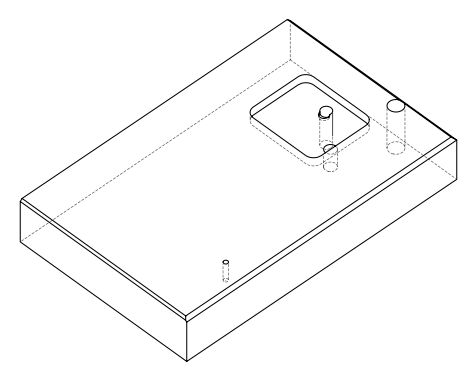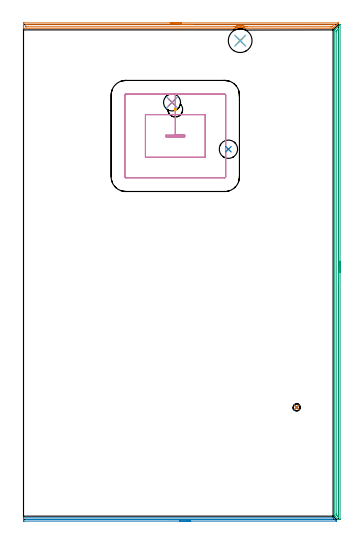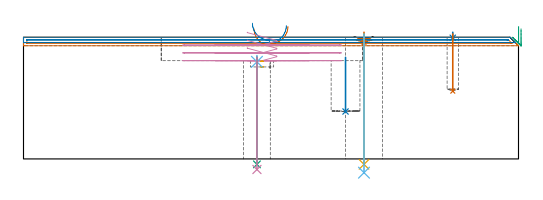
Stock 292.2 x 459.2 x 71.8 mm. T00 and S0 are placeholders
(PLAN: 14 operations, 9 tool changes, 22.7 min)
(1 AREA_MILL | FG_CHAMFER_SURFACE | UGT0205_001 | 4.83 min | 3654 mm3)
(2 AREA_MILL_1 | FG_CHAMFER_SURFACE_1 | UGT0205_001 | 4.76 min | 1404 mm3)
(3 AREA_MILL_2 | FG_CHAMFER_SURFACE_2 | UGT0205_001 | 7.48 min | 5680 mm3)
(4 MILL_RECTANGULAR_POCKET | POCKET_RECTANGULAR_STRAIGHT | UGT0201_109 | Follow Part, ap 6.35, ae 75% | 4.01 min | 166997 mm3)
(5 MILL_BLIND_HOLE_FROM_SOLID_MATERIAL | STEP1POCKET | UGT0201_130 | Spiral | 0.07 min | 530 mm3)
(6 SPOT_DRILL | STEP1HOLE | NXT0321_9005460120000 | 0.03 min | 14 mm3)
(7 SPOT_DRILL_1 | STEP1HOLE_1 | NXT0321_9005460120000 | 0.05 min | 174 mm3)
(8 SPOT_DRILL_2 | STEP1POCKET_1 | NXT0321_9005460120000 | 0.03 min | 2 mm3)
(9 DRILL_THROUGH_HOLE_INTO_CENTER | STEP1HOLE | NXT0301_065 | 0.26 min | 3905 mm3)
(10 DRILL_TO_ENLARGE_THROUGH_HOLE | STEP1HOLE | UGT0301_240 | 0.27 min | 7189 mm3)
(11 DRILL_THROUGH_HOLE_INTO_CENTER_1 | STEP1HOLE_1 | NXT0301_065 | 0.31 min | 4803 mm3)
(12 DRILL_TO_ENLARGE_THROUGH_HOLE_1 | STEP1HOLE_1 | UGT0301_053 | 0.33 min | 22254 mm3)
(13 DRILL_BLIND_HOLE_INTO_CENTER | STEP1POCKET_1 | NXT0301_038 | 0.14 min | 1082 mm3)
(14 INDEXABLE_INSERT_DRILL_BLIND_HOLE_FROM_SOLID | STEP1POCKET_2 | NXT0302_005 | 0.13 min | 6746 mm3)
(TOOL UGT0205_001 | Chamfer Mill 20 x 3 x 45 deg. | D20 FL50 Z2)
(TOOL UGT0201_109 | End Mill 25.4 mm | D25.4 FL25 Z2)
(TOOL UGT0201_130 | Carbide End Mill 12.0 | D12 FL15 Z4)
(TOOL NXT0321_9005460120000 | NC Spot Drill, 142deg, 12mm, Carbide, Uncoated | D12 PA142 FL30 Z2)
(TOOL NXT0301_065 | Carbide Drill 9.4mm [860.1-0940-075A1-MM 2214] | D9.4 PA140 FL98 Z2)
(TOOL UGT0301_240 | Twist Drill 15.8 mm | D15.8 PA118 FL120 Z2)
(TOOL UGT0301_053 | Twist Drill 22 mm | D22 PA118 FL150 Z2)
(TOOL NXT0301_038 | Carbide Drill 6.7mm [860.1-0670-034A1-MM 2214] | D6.7 PA140 FL53 Z2)
(TOOL NXT0302_005 | Index. Insert Drill 17mm [880-D1700L20-05] | D17 PA176 FL85 Z2)
(OP 1 AREA_MILL)
G17 G21 G94 G90
T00 M6
G54
G17 G0 G90 X136.1 Y460.7 S1061 M3
G43 Z81.8 H0
Z76.8
G94 G1 X136.138 Z75.928 F250.
X136.252 Z75.064
X136.441 Z74.212
X136.703 Z73.38
X137.037 Z72.574
X137.44 Z71.8
X137.908 Z71.064
X138.44 Z70.372
X139.029 Z69.729
X139.672 Z69.14
X140.364 Z68.608
X141.1 Z68.14
X141.874 Z67.737
X142.68 Z67.403
X143.512 Z67.141
X144.363 Z66.952
X145.228 Z66.838
X146.1 Z66.8
X292.073 Y460.699 Z66.801
X292.106 Y460.697
X292.188 Y460.687 Z66.802
X292.039 Y460.538 Z66.96
X291.883 Y460.38 Z67.115
X291.731 Y460.23 Z67.268
X291.593 Y460.091 Z67.406
X291.446 Y459.944 Z67.551
X291.305 Y459.804 Z67.694
X291.146 Y459.645 Z67.853
X291.01 Y459.508 Z67.988
X287.379 Y455.879 Z71.621
X287.228 Y455.73 Z71.766
X287.195 Y455.705 Z71.79
X287.129 Y455.7 Z71.8
X205.904
X205.576 Y455.704 Z71.79
X205.425 Y455.767 Z71.729
X205.333 Y455.805 Z71.691
X205.011 Y455.934 Z71.561
X204.974 Y455.95 Z71.547
X204.794 Y456.016 Z71.484
X204.565 Y456.097 Z71.399
X204.529 Y456.109 Z71.387
X204.082 Y456.25 Z71.244
X203.917 Y456.297 Z71.202
X203.866 Y456.311 Z71.189
X203.637 Y456.369 Z71.124
X203.264 Y456.456 Z71.043
X203.19 Y456.473 Z71.026
X202.744 Y456.554 Z70.945
X202.298 Y456.616 Z70.881
X202.071 Y456.639 Z70.859
X201.852 Y456.66 Z70.837
X201.406 Y456.686 Z70.808
X201.27 Y456.687 Z70.801
X201.102 Y456.696
X201.06 Y456.697 Z70.8
X201.015 Y456.699
X200.777 Y456.691 Z70.807
X200.548 Y456.683 Z70.811
X200.514 Y456.682 Z70.812
X200.067 Y456.655 Z70.843
X199.622 Y456.608 Z70.89
X199.578 Y456.601 Z70.897
X199.175 Y456.542 Z70.957
X198.73 Y456.457 Z71.042
X198.317 Y456.358 Z71.135
X198.282 Y456.351 Z71.144
X198.225 Y456.336 Z71.162
X198.13 Y456.311 Z71.189
X198.065 Y456.292 Z71.206
X197.87 Y456.236 Z71.257
X197.837 Y456.227 Z71.266
X197.39 Y456.083 Z71.414
X197.215 Y456.02 Z71.479
X197.183 Y456.008 Z71.491
X196.978 Y455.931 Z71.565
X196.946 Y455.919 Z71.577
X196.424 Y455.705 Z71.79
X196.085 Y455.7 Z71.8
X0.161
X0.01 Y455.702 Z71.788
X0.004 Y455.813 Z71.679
X0. Y455.931 Z71.568
Y456.262 Z71.237
Y456.892 Z70.603
Y458.951 Z68.546
Y459.508 Z67.987
Y460.102 Z67.394
X0.004 Y460.38 Z67.115
X0.01 Y460.693 Z66.803
X0.283 Y460.697 Z66.801
X0.607 Y460.7 Z66.8
X146.1
Y459.286 Z68.214
X287.822 Y459.285 Z68.215
X288.022 Y459.284 Z68.216
X288.254 Y459.282 Z68.218
X288.311 Y459.279 Z68.221
X288.287 Y459.249 Z68.251
X288.121 Y459.074 Z68.426
X288.022 Y458.972 Z68.528
X286.528 Y457.479 Z70.021
X286.237 Y457.192 Z70.308
X286.171 Y457.133 Z70.367
X286.121 Y457.121 Z70.379
X286.005 Y457.119 Z70.381
X285.344 Y457.115 Z70.385
X285.117 Y457.114 Z70.386
X207.461 Y457.115 Z70.385
X206.796 Y457.117 Z70.383
X206.137 Y457.12 Z70.38
X205.904 Y457.202 Z70.298
X205.408 Y457.376 Z70.124
X205.011 Y457.501 Z69.999
X204.14 Y457.743 Z69.757
X204.128 Y457.746 Z69.754
X204.047 Y457.764 Z69.736
X203.226 Y457.92 Z69.58
X203.037 Y457.949 Z69.551
X202.333 Y458.035 Z69.465
X202.027 Y458.063 Z69.437
X201.441 Y458.096 Z69.404
X201.091 Y458.106 Z69.394
X200.548 Y458.094 Z69.406
X200.225 Y458.08 Z69.42
X199.656 Y458.035 Z69.465
X199.405 Y458.009 Z69.491
X198.763 Y457.919 Z69.581
X198.628 Y457.896 Z69.604
X197.947 Y457.764 Z69.736
X197.885 Y457.75 Z69.75
X197.87 Y457.746 Z69.754
X197.182 Y457.564 Z69.936
X197.093 Y457.539 Z69.961
X196.978 Y457.503 Z69.997
X196.512 Y457.347 Z70.153
X195.852 Y457.12 Z70.38
X195.193 Y457.116 Z70.384
X194.964 Y457.115 Z70.385
X3.058 Y457.114 Z70.386
X2.393 Y457.116 Z70.384
X2.162 Y457.118 Z70.382
X2.048 Y457.121 Z70.379
X2.009 Y457.131 Z70.369
X2.007 Y457.152 Z70.348
X2.002 Y457.274 Z70.226
X2. Y459.019 Z68.481
X2.003 Y459.147 Z68.353
X2.007 Y459.249 Z68.251
X2.01 Y459.277 Z68.223
X2.021 Y459.279 Z68.221
X2.06 Y459.282 Z68.218
X2.393 Y459.285 Z68.215
X146.1 Y459.286 Z68.214
X146.972 Z68.252
X147.836 Z68.366
X148.688 Z68.555
X149.52 Z68.817
X150.326 Z69.151
X151.1 Z69.554
X151.836 Z70.023
X152.528 Z70.554
X153.171 Z71.143
X153.76 Z71.786
X154.291 Z72.478
X154.76 Z73.214
X155.163 Z73.988
X155.497 Z74.794
X155.759 Z75.626
X155.948 Z76.478
X156.062 Z77.343
X156.1 Z78.214
G0 Z81.8
M5
M2
(OP 2 AREA_MILL_1)
G17 G21 G94 G90
T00 M6
G54
G17 G0 G90 X155.15 Y-1.5 S1061 M3
G43 Z81.8 H0
Z78.7
G94 G1 X155.112 Z77.828 F250.
X154.998 Z76.963
X154.809 Z76.112
X154.547 Z75.28
X154.213 Z74.474
X153.81 Z73.7
X153.342 Z72.964
X152.81 Z72.272
X152.221 Z71.629
X151.578 Z71.04
X150.886 Z70.508
X150.15 Z70.04
X149.376 Z69.637
X148.57 Z69.303
X147.738 Z69.041
X146.886 Z68.852
X146.022 Z68.738
X145.15 Z68.7
X0.603
X0.284 Y-1.498 Z68.702
X0.032 Y-1.493 Z68.704
X0.004 Y-1.491 Z68.706
X0. Y-1.251 Z68.946
Y-0.688 Z69.509
Y-0.384 Z69.812
Y0.226 Z70.425
Y1.425 Z71.624
X0.001 Y1.513 Z71.705
X0.004 Y1.556 Z71.747
X0.01 Y1.597 Z71.788
X0.157 Y1.6 Z71.8
X287.02
X287.195 Y1.597 Z71.789
X287.258 Y1.54 Z71.736
X287.428 Y1.372 Z71.572
X290.241 Y-1.44 Z68.758
X290.282 Y-1.493 Z68.704
X290.269 Y-1.496 Z68.702
X290.217 Y-1.499 Z68.699
X145.15 Y-1.5 Z68.7
Y-0.086 Z70.114
X2.387 Y-0.085 Z70.115
X2.079 Y-0.084 Z70.116
X2.03 Y-0.081 Z70.119
X2.012 Y-0.079 Z70.121
X2.009 Y-0.07 Z70.13
X2.003 Y-0.01 Z70.19
X2.01 Y0.167 Z70.367
X2.027 Y0.179 Z70.379
X2.047 Y0.182 Z70.382
X2.095 Y0.184 Z70.384
X2.192 Y0.185 Z70.385
X2.387 Y0.186 Z70.386
X285.543 Y0.185 Z70.385
X285.822 Y0.183 Z70.383
X286.128 Y0.179 Z70.379
X286.166 Y0.172 Z70.372
X286.21 Y0.132 Z70.332
X286.298 Y0.049 Z70.249
X286.379 Y-0.035 Z70.165
X286.414 Y-0.075 Z70.125
X286.415 Y-0.08 Z70.12
X286.406 Y-0.081 Z70.119
X286.128 Y-0.084 Z70.116
X285.822 Y-0.086 Z70.114
X285.515
X145.15
X144.278 Z70.152
X143.414 Z70.266
X142.562 Z70.455
X141.73 Z70.717
X140.924 Z71.051
X140.15 Z71.454
X139.414 Z71.923
X138.722 Z72.454
X138.079 Z73.043
X137.49 Z73.686
X136.958 Z74.378
X136.49 Z75.114
X136.087 Z75.888
X135.753 Z76.694
X135.491 Z77.526
X135.302 Z78.378
X135.188 Z79.243
X135.15 Z80.114
G0 Z81.8
M5
M2
(OP 3 AREA_MILL_2)
G17 G21 G94 G90
T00 M6
G54
G17 G0 G90 X293.7 Y239.6 S1061 M3
G43 Z81.8 H0
Z76.8
G94 G1 Y239.562 Z75.928 F250.
Y239.448 Z75.064
Y239.259 Z74.212
Y238.997 Z73.38
Y238.663 Z72.574
Y238.26 Z71.8
Y237.791 Z71.064
Y237.26 Z70.372
Y236.671 Z69.729
Y236.028 Z69.14
Y235.336 Z68.608
Y234.6 Z68.14
Y233.826 Z67.737
Y233.02 Z67.403
Y232.188 Z67.141
Y231.336 Z66.952
Y230.471 Z66.838
Y229.6 Z66.8
Y0.469
X293.697 Y0.186 Z66.803
X293.693 Y0.025 Z66.804
X293.691 Y0.004 Z66.805
X293.38 Y0.003 Z67.115
X292.656 Y0. Z67.843
X292.36 Z68.14
X291.997 Z68.496
X291.815 Y0.002 Z68.677
X291.79 Y0.008 Z68.703
X291.636 Y0.163 Z68.863
X288.845 Y2.953 Z71.651
X288.705 Y3.097 Z71.791
X288.7 Y3.316 Z71.8
Y454.095
X288.704 Y454.195 Z71.789
X288.747 Y454.245 Z71.749
X288.964 Y454.464 Z71.536
X293.38 Y458.882 Z67.116
X293.513 Y459.014 Z66.984
X293.649 Y459.152 Z66.842
X293.692 Y459.184 Z66.798
X293.695 Y459.176 Z66.795
X293.7 Y459.049 Z66.8
Y229.6
X292.286 Z68.214
X292.285 Y2.195 Z68.215
X292.283 Y2.081 Z68.217
X292.28 Y2.026 Z68.22
X292.278 Y2.01 Z68.222
X292.272 Z68.228
X291.833 Y2.422 Z68.667
X291.636 Y2.616 Z68.864
X290.934 Y3.316 Z69.566
X290.764 Y3.486 Z69.736
X290.407 Y3.845 Z70.093
X290.226 Y4.03 Z70.274
X290.136 Y4.125 Z70.364
X290.121 Y4.146 Z70.379
X290.118 Y4.167 Z70.382
X290.116 Y4.21 Z70.384
X290.114 Y4.877 Z70.386
Y5.105
Y452.306
X290.116 Y452.971 Z70.384
X290.118 Y453.086 Z70.382
X290.121 Y453.141 Z70.379
X290.127 Y453.165 Z70.373
X290.156 Y453.201 Z70.344
X290.462 Y453.511 Z70.038
X290.764 Y453.814 Z69.736
X291.786 Y454.836 Z68.714
X291.94 Y454.989 Z68.56
X292.054 Y455.1 Z68.446
X292.233 Y455.271 Z68.267
X292.279 Y455.305 Z68.221
X292.282 Y455.221 Z68.218
X292.285 Y454.989 Z68.215
Y454.797
X292.286 Y229.6 Z68.214
Y228.728 Z68.252
Y227.863 Z68.366
Y227.012 Z68.555
Y226.18 Z68.817
Y225.374 Z69.151
Y224.6 Z69.554
Y223.864 Z70.023
Y223.172 Z70.554
Y222.529 Z71.143
Y221.939 Z71.786
Y221.408 Z72.478
Y220.94 Z73.214
Y220.537 Z73.988
Y220.203 Z74.794
Y219.941 Z75.626
Y219.752 Z76.478
Y219.638 Z77.343
Y219.6 Z78.214
G0 Z81.8
M5
M2
(OP 4 MILL_RECTANGULAR_POCKET)
G17 G21 G94 G90
T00 M6
G54
G17 G0 G90 X132.1 Y355.963 S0 M3
G43 Z81.8 H0
Z74.8
G94 G1 Y355.1 Z74.569 F250.
X149.5 Z69.906
Y356.5 Z69.531
X140.8 Z67.2
X132.1 F500.
Y355.1
X149.5
Y356.5
X140.8
Y375.55
X113.05
Y336.05
X168.55
Y375.55
X140.8
Y394.6
X94.9
G3 X94. Y393.7 R0.9
G1 Y317.9
G3 X94.9 Y317. R0.9
G1 X186.7
G3 X187.6 Y317.9 R0.9
G1 Y393.7
G3 X186.7 Y394.6 R0.9
G1 X140.8
X139.8
G0 X132.1 Y355.963 Z70.2
G1 Y355.1 Z69.969 F250.
X149.5 Z65.306
Y356.5 Z64.931
X140.8 Z62.6
X132.1 F500.
Y355.1
X149.5
Y356.5
X140.8
Y375.55
X113.05
Y336.05
X168.55
Y375.55
X140.8
Y394.6
X94.9
G3 X94. Y393.7 R0.9
G1 Y317.9
G3 X94.9 Y317. R0.9
G1 X186.7
G3 X187.6 Y317.9 R0.9
G1 Y393.7
G3 X186.7 Y394.6 R0.9
G1 X140.8
X139.8
G0 X132.1 Y355.963 Z65.6
G1 Y355.1 Z65.369 F250.
X149.5 Z60.706
Y356.5 Z60.331
X140.8 Z58.
X132.1 F500.
Y355.1
X149.5
Y356.5
X140.8
Y375.55
X113.05
Y336.05
X168.55
Y375.55
X140.8
Y394.6
X94.9
G3 X94. Y393.7 R0.9
G1 Y317.9
G3 X94.9 Y317. R0.9
G1 X186.7
G3 X187.6 Y317.9 R0.9
G1 Y393.7
G3 X186.7 Y394.6 R0.9
G1 X140.8
X139.8
G0 Z81.8
M5
M2
(OP 5 MILL_BLIND_HOLE_FROM_SOLID_MATERIAL)
G17 G21 G94 G90
T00 M6
G54
G17 G0 G90 X140.8 Y380.3 S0 M3
G43 Z81.8 H0
Z57.65
G94 G3 X141.225 Y380.725 R0.425 F250.
X140.8 Y381.15 R0.425
X139.95 Y380.3 R0.85
X140.8 Y381.15 R-0.85
X140.375 Y380.725 R0.425
X140.8 Y380.3 R0.425
G0 Z54.3
G3 X141.225 Y380.725 R0.425
X140.8 Y381.15 R0.425
X139.95 Y380.3 R0.85
X140.8 Y381.15 R-0.85
X140.375 Y380.725 R0.425
X140.8 Y380.3 R0.425
G0 Z81.8
M5
M2
(OP 6 SPOT_DRILL)
G17 G21 G94 G90
T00 M6
G54
G17 G0 G90 X137.8 Y386.9 S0 M3
G43 Z81.8 H0
G94 G81 G98 Z57.32 F250. R61.
G80
M5
M2
(OP 7 SPOT_DRILL_1)
G17 G21 G94 G90
T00 M6
G54
G17 G0 G90 X201. Y444.2 S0 M3
G43 Z81.8 H0
G94 G81 G98 Z68.8 F250. R74.8
G80
M5
M2
(OP 8 SPOT_DRILL_2)
G17 G21 G94 G90
T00 M6
G54
G17 G0 G90 X253.4 Y104. S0 M3
G43 Z81.8 H0
G94 G81 G98 Z71.512 F250. R74.8
G80
M5
M2
(OP 9 DRILL_THROUGH_HOLE_INTO_CENTER)
G17 G21 G94 G90
T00 M6
G54
G17 G0 G90 X137.8 Y386.9 S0 M3
G43 Z81.8 H1
G94 G73 G98 Z-3.211 F250. Q8.744 R60.
G80
M5
M2
(OP 10 DRILL_TO_ENLARGE_THROUGH_HOLE)
G17 G21 G94 G90
T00 M6
G54
G17 G0 G90 X137.8 Y386.9 S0 M3
G43 Z81.8 H0
G94 G73 G98 Z-6.247 F250. Q12.849 R60.
G80
M5
M2
(OP 11 DRILL_THROUGH_HOLE_INTO_CENTER_1)
G17 G21 G94 G90
T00 M6
G54
G17 G0 G90 X201. Y444.2 S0 M3
G43 Z81.8 H1
G94 G73 G98 Z-3.211 F250. Q9.376 R73.8
G80
M5
M2
(OP 12 DRILL_TO_ENLARGE_THROUGH_HOLE_1)
G17 G21 G94 G90
T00 M6
G54
G17 G0 G90 X201. Y444.2 S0 M3
G43 Z81.8 H0
G94 G73 G98 Z-8.109 F250. Q19.977 R73.8
G80
M5
M2
(OP 13 DRILL_BLIND_HOLE_INTO_CENTER)
G17 G21 G94 G90
T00 M6
G54
G17 G0 G90 X253.4 Y104. S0 M3
G43 Z81.8 H1
G94 G81 G98 Z40. F250. R73.8
G80
M5
M2
(OP 14 INDEXABLE_INSERT_DRILL_BLIND_HOLE_FROM_SOLID)
G17 G21 G94 G90
T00 M6
G54
G17 G0 G90 X190.1 Y343.5 S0 M3
G43 Z81.8 H1
G94 G81 G98 Z28. F250. R60.
G80
M5
M2
